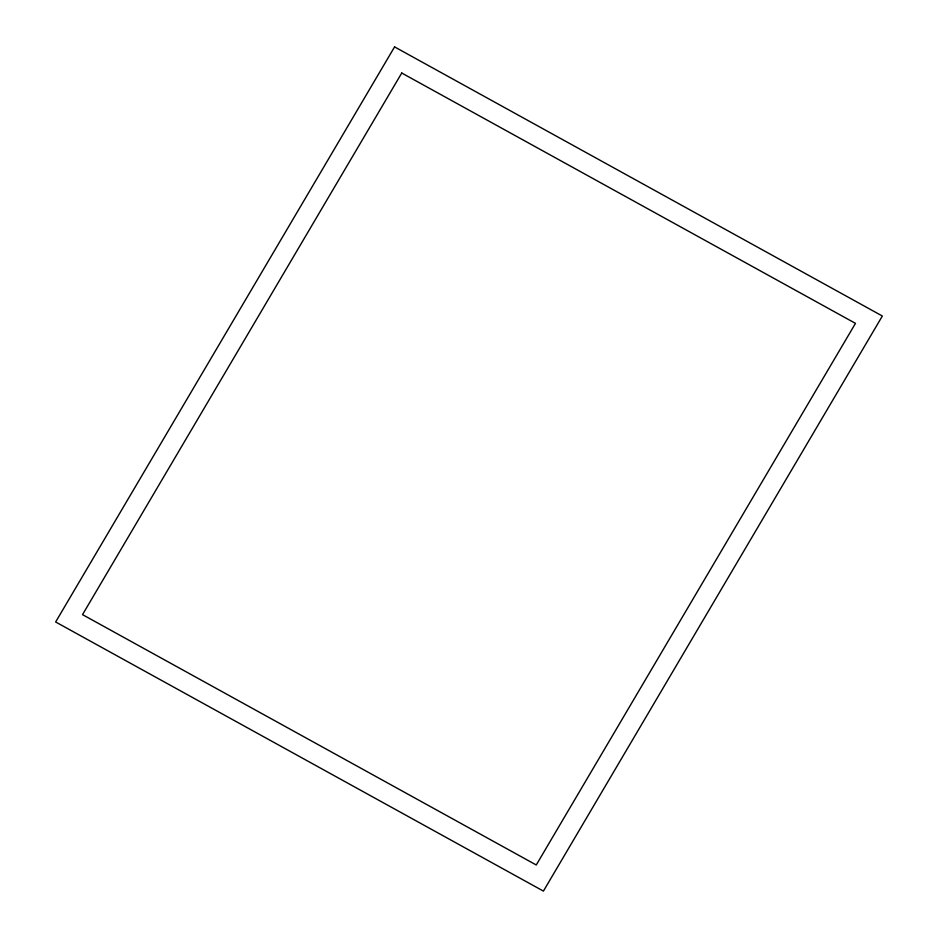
<?xml version="1.0" encoding="UTF-8"?>
<svg xmlns="http://www.w3.org/2000/svg" width="938" height="938" viewBox="0 0 938 938"><rect width="100%" height="100%" fill="white"/><g stroke="black" fill="none" stroke-linecap="round" stroke-linejoin="round"><path stroke-width="1.41" d="M394.581 46.9L55.647 621.976L543.419 891.1L882.353 316.024L394.581 46.9M401.745 73.023L82.521 614.636L536.255 864.977L855.479 323.364L401.745 73.023"/></g></svg>
